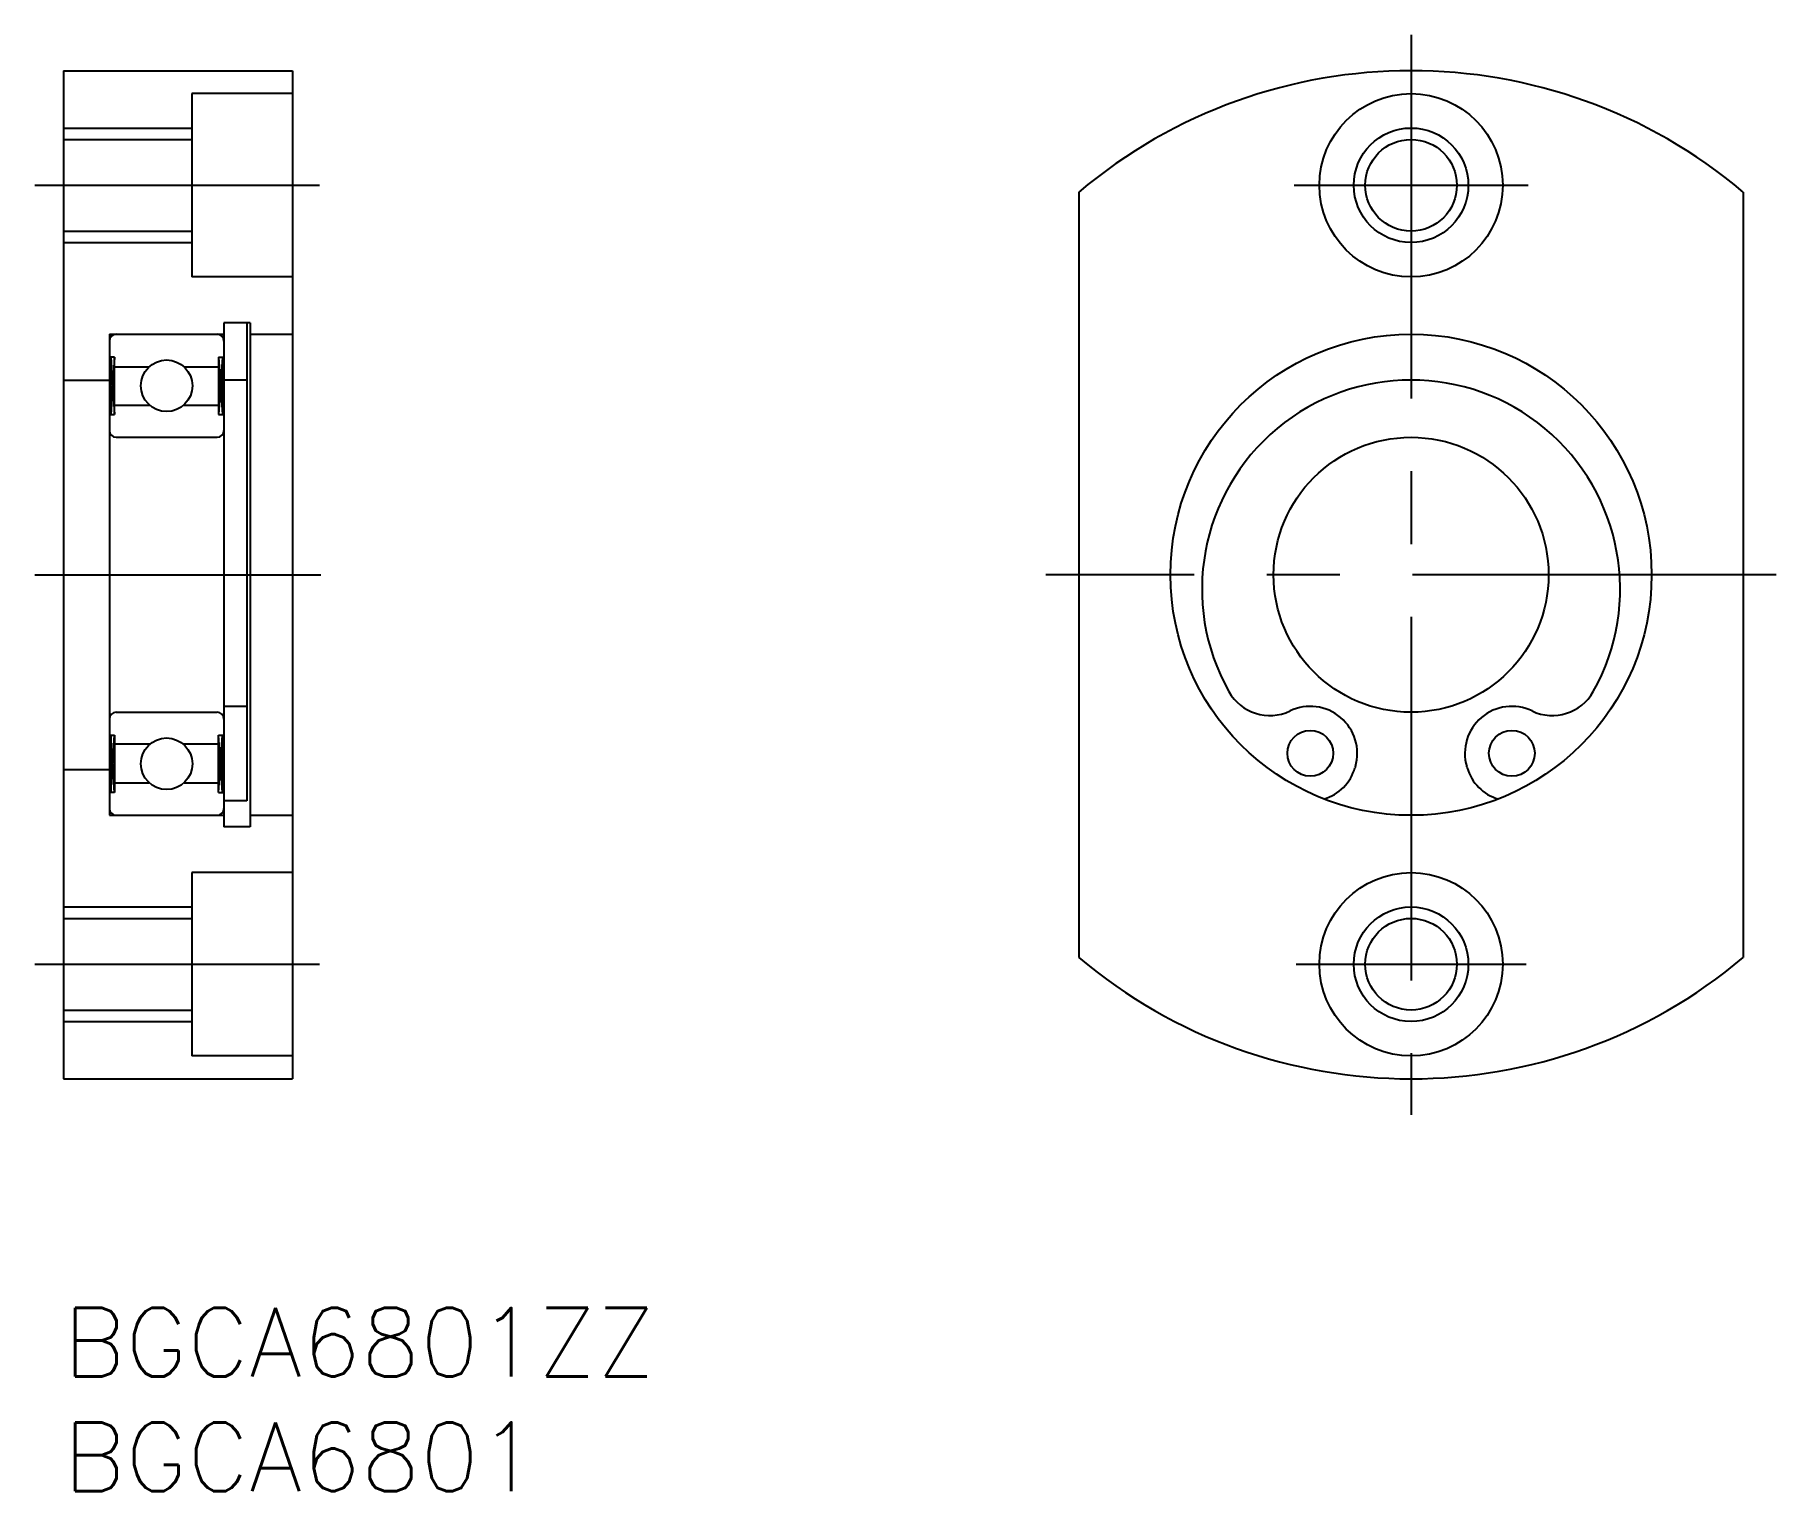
# Model space of a CAD drawing. Extents: x -1.3 to 74.8, y -8 to 55.6.
import ezdxf

# ---------------------------------------------------------------- set-up
doc = ezdxf.new("R2010")
doc.units = 0
doc.header["$LTSCALE"] = 0.5
doc.linetypes.add('CENTER', pattern=[50.8, 31.75, -6.35, 6.35, -6.35])
for name, color, linetype in [('MSM_CENTER', 1, 'CENTER'), ('MSM_CONTINUOUS', 7, 'CONTINUOUS'), ('MSM_NARROW', 5, 'CONTINUOUS'), ('MSM_PART_NUMBER', 7, 'CONTINUOUS')]:
    doc.layers.add(name, color=color, linetype=linetype)
doc.styles.get("Standard").update_dxf_attribs({"font": 'txt.shx', "height": 3, "bigfont": 'bigfont.shx'})

# ---------------------------------------------------------------- blocks, each defined once
blk = doc.blocks.new('*U9')
at = {"layer": 'MSM_PART_NUMBER'}
blk.add_text('BGCA6801ZZ', height=3, dxfattribs=at).set_placement((0, -3))
blk = doc.blocks.new('*U10')
at = {"layer": 'MSM_PART_NUMBER'}
blk.add_text('BGCA6801', height=3, dxfattribs=at).set_placement((0, -8))

msp = doc.modelspace()

# ---------------------------------------------------------------- linework, layer by layer
at = {"layer": 'MSM_CENTER'}
for p, q in [((58.819, 55.567), (58.819, 8.433)), ((-1.253, 49), (11.176, 49)), ((53.714, 49), (63.924, 49)), ((-1.253, 32), (11.238, 32)), ((74.756, 32), (42.882, 32)), ((-1.253, 15), (11.176, 15)), ((53.797, 15), (63.841, 15))]:
    msp.add_line(p, q, dxfattribs=at)
at = {"layer": 'MSM_CONTINUOUS'}
for p, q in [((0, 54), (0, 10)), ((0, 54), (10, 54)), ((10, 54), (10, 10)), ((10, 53), (5.6, 53)), ((5.6, 53), (5.6, 45)), ((0, 51), (5.6, 51)), ((44.319, 48.705), (44.319, 15.295)), ((73.319, 48.705), (73.319, 15.295)), ((0, 47), (5.6, 47)), ((10, 45), (5.6, 45)), ((7, 43), (7, 21)), ((8.15, 43, 0.5), (7, 43, 0.5)), ((8, 43), (8, 22.132)), ((8.15, 43), (8.15, 21)), ((2, 42.5), (2, 21.5)), ((2, 42.5), (7, 42.5)), ((8.15, 42.5), (10, 42.5)), ((2.23, 41.5), (2, 41.5)), ((2.058, 39), (2.058, 41.5)), ((2.058, 41.5), (2.23, 39)), ((2.23, 41.5), (2.058, 39)), ((2.23, 39), (2.23, 41.5)), ((2.23, 41.075), (3.735, 41.075)), ((5.265, 41.075), (6.77, 41.075)), ((6.77, 41.5), (7, 41.5)), ((6.77, 41.5), (6.77, 39)), ((6.77, 41.5), (6.942, 39)), ((6.942, 41.5), (6.77, 39)), ((6.942, 41.5), (6.942, 39)), ((0, 40.5), (2, 40.5)), ((8, 40.5, 0.5), (7, 40.5, 0.5)), ((2, 39), (2.23, 39)), ((3.775, 39.39), (2.23, 39.39)), ((6.77, 39.39), (5.225, 39.39)), ((6.77, 39), (7, 39)), ((2.3, 38), (6.7, 38)), ((2.3, 26), (6.7, 26)), ((8, 26.256, 0.5), (7, 26.256, 0.5)), ((2, 25), (2.23, 25)), ((2.058, 25), (2.058, 22.5)), ((2.058, 22.5), (2.23, 25)), ((2.23, 22.5), (2.058, 25)), ((2.23, 25), (2.23, 22.5)), ((3.775, 24.61), (2.23, 24.61)), ((6.77, 24.61), (5.225, 24.61)), ((6.77, 22.5), (6.77, 25)), ((6.77, 22.5), (6.942, 25)), ((6.942, 22.5), (6.77, 25)), ((6.77, 25), (7, 25)), ((6.942, 22.5), (6.942, 25)), ((56.387, 23.634), (56.37, 23.574)), ((61.268, 23.574), (61.25, 23.634)), ((0, 23.5), (2, 23.5)), ((2.23, 22.925), (3.735, 22.925)), ((5.265, 22.925), (6.77, 22.925)), ((2.23, 22.5), (2, 22.5)), ((6.77, 22.5), (7, 22.5)), ((8, 22.132, 0.5), (7, 22.132, 0.5)), ((2, 21.5), (7, 21.5)), ((8.15, 21.5), (10, 21.5)), ((8.15, 21, 0.5), (7, 21, 0.5)), ((10, 19), (5.6, 19)), ((5.6, 19), (5.6, 11)), ((0, 17), (5.6, 17)), ((0, 13), (5.6, 13)), ((10, 11), (5.6, 11)), ((0, 10), (10, 10))]:
    msp.add_line(p, q, dxfattribs=at)
for centre, radius in [((58.819, 49), 4), ((58.819, 49), 2), ((58.819, 32), 10.5), ((4.5, 40.25), 1.125), ((58.819, 32), 6), ((54.419, 24.206), 1), ((63.219, 24.206), 1), ((4.5, 23.75), 1.125), ((58.819, 15), 4), ((58.819, 15), 2)]:
    msp.add_circle(centre, radius, dxfattribs=at)
for centre, radius, start, end in [((58.819, 31.5), 22.5, 49.87597, 130.12403), ((2.3, 42.2), 0.3, 90, 180), ((6.7, 42.2), 0.3, 0, 90), ((58.819, 31.375), 9.125, 330.641, 209.359), ((2.3, 38.3), 0.3, 180, 270), ((6.7, 38.3), 0.3, 270, 0), ((52.652, 27.906), 2.05, 209.359, 295.51898), ((64.985, 27.906), 2.05, 244.48102, 330.641), ((2.3, 25.7), 0.3, 90, 180), ((6.7, 25.7), 0.3, 0, 90), ((54.419, 24.206), 2.05, 343.79404, 115.51898), ((63.219, 24.206), 2.05, 64.48102, 196.20596), ((54.449, 24.132), 2, 286.41591, 343.79404), ((63.188, 24.132), 2, 196.20596, 253.58409), ((2.3, 21.8), 0.3, 180, 270), ((6.7, 21.8), 0.3, 270, 0), ((58.819, 32.5), 22.5, 229.87597, 310.12403)]:
    msp.add_arc(centre, radius, start, end, dxfattribs=at)
at = {"layer": 'MSM_NARROW'}
for p, q in [((0, 51.5), (5.6, 51.5)), ((0, 46.5), (5.6, 46.5)), ((0, 17.5), (5.6, 17.5)), ((0, 12.5), (5.6, 12.5))]:
    msp.add_line(p, q, dxfattribs=at)
for centre in [(58.819, 49), (58.819, 15)]:
    msp.add_circle(centre, 2.5, dxfattribs=at)

# ---------------------------------------------------------------- block references
at = {"layer": 'MSM_CONTINUOUS'}
for name in ['*U9', '*U10']:
    msp.add_blockref(name, (0, 0), dxfattribs=at)

doc.saveas('drawing.dxf')
